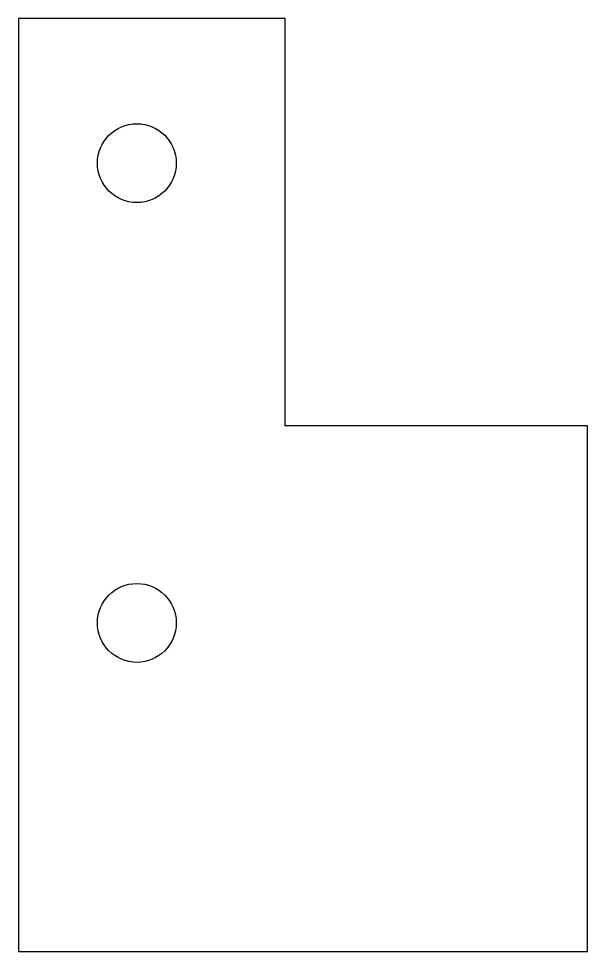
# Model space of a CAD drawing. Header units: millimetres. Extents: x 0 to 43.3, y 0 to 71.
import ezdxf

# ---------------------------------------------------------------- set-up
doc = ezdxf.new("R2010")
doc.units = ezdxf.units.MM
doc.layers.add('FINISHED_BASE_OUTLINE', color=7, linetype='Continuous')
doc.layers.add('NOMINAL_M6_MAJOR_REFERENCE_NOT_TAP_DRILL', color=1, linetype='Continuous')

msp = doc.modelspace()

# ---------------------------------------------------------------- linework, layer by layer
at = {"layer": 'FINISHED_BASE_OUTLINE'}
msp.add_lwpolyline([(0, 0), (43.3, 0), (43.3, 40), (20.3, 40), (20.3, 71), (0, 71)], close=True, dxfattribs=at)
at = {"layer": 'NOMINAL_M6_MAJOR_REFERENCE_NOT_TAP_DRILL'}
for centre in [(9, 60), (9, 25)]:
    msp.add_circle(centre, 3, dxfattribs=at)

doc.saveas('drawing.dxf')
